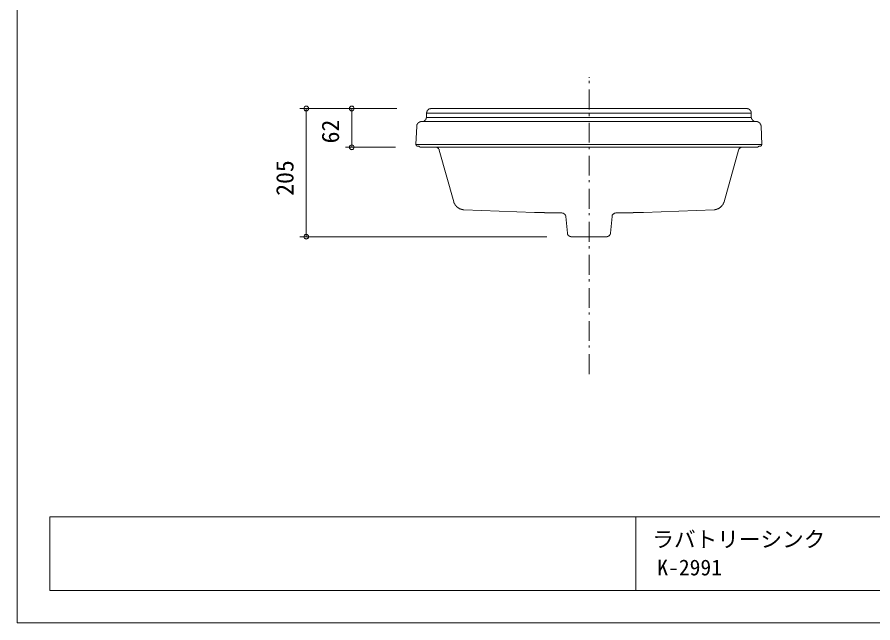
# Model space of a CAD drawing. Units: millimetres, scale not verified. Extents: x -3766 to 3099, y -947 to 991.
# Drawn here: x -1392 to -21, y -947 to 22 of the extents above; entities that cross this region are included whole.
import ezdxf
from ezdxf.enums import TextEntityAlignment as Align

# ---------------------------------------------------------------- set-up
doc = ezdxf.new("R2010")
doc.units = ezdxf.units.MM
doc.header["$LTSCALE"] = 10
for name, color, linetype, lineweight in [('0-1_レイヤー_1', 7, 'Continuous', 18), ('0-7', 7, 'Continuous', 5), ('F-0', 7, 'Continuous', 5)]:
    doc.layers.add(name, color=color, linetype=linetype, lineweight=lineweight)
doc.styles.add('ＭＳ ゴシック', font='')
doc.styles.get('ＭＳ ゴシック').set_extended_font_data('MS Gothic')

msp = doc.modelspace()

# ---------------------------------------------------------------- linework, layer by layer
at = {"layer": '0-1_レイヤー_1'}
for p, q in [((-475.35, -75.1), (-475.35, -74.26)), ((-475.35, -83.57), (-475.35, -80.18)), ((-475.35, -125.9), (-475.35, -94.15)), ((-735.7, -138.6), (-735.7, -131.41)), ((-728.08, -124.21), (-223.05, -124.21)), ((-475.35, -136.48), (-475.35, -133.1)), ((-215.43, -131.41), (-215.43, -138.6)), ((-206.96, -145.38), (-743.75, -145.38)), ((-743.32, -145.38), (-743.75, -145.38)), ((-475.35, -178.82), (-475.35, -147.07)), ((-207.81, -145.38), (-206.96, -145.38)), ((-751.37, -152.57), (-752.64, -181.78)), ((-198.49, -181.78), (-199.76, -152.57)), ((-749.67, -184.75), (-748.83, -184.75)), ((-745.02, -186.44), (-205.69, -186.44)), ((-720.46, -186.44), (-230.67, -186.44)), ((-715.38, -191.1), (-692.1, -273.64)), ((-475.35, -189.4), (-475.35, -186.01)), ((-235.75, -191.1), (-259.03, -273.64)), ((-204.42, -181.78), (-204.84, -181.78)), ((-201.46, -184.75), (-202.3, -184.75)), ((-475.35, -231.73), (-475.35, -199.98)), ((-475.35, -242.32), (-475.35, -238.93)), ((-475.35, -284.65), (-475.35, -252.9)), ((-510.07, -324.02), (-512.61, -297.35)), ((-475.35, -295.23), (-475.35, -291.85)), ((-441.06, -324.02), (-438.52, -297.35)), ((-475.35, -337.57), (-475.35, -305.82)), ((-446.99, -329.53), (-503.72, -329.53)), ((-475.35, -348.15), (-475.35, -344.76)), ((-475.35, -390.48), (-475.35, -358.73)), ((-475.35, -401.07), (-475.35, -397.68)), ((-475.35, -443.4), (-475.35, -411.65)), ((-475.35, -453.98), (-475.35, -450.6)), ((-475.35, -496.32), (-475.35, -464.57)), ((-475.35, -506.9), (-475.35, -503.51)), ((-475.35, -549.23), (-475.35, -517.48))]:
    msp.add_line(p, q, dxfattribs=at)
at = {"layer": '0-1_レイヤー_1', "color": 5}
for p, q in [((-803.01, -124.21), (-938.48, -124.21)), ((-928.32, -124.21), (-928.32, -329.53)), ((-783.12, -124.21), (-865.24, -124.21)), ((-855.08, -124.21), (-855.08, -186.44)), ((-785.23, -186.44), (-865.24, -186.44)), ((-543.09, -329.53), (-938.48, -329.53))]:
    msp.add_line(p, q, dxfattribs=at)
at = {"layer": '0-1_レイヤー_1'}
for points in [[(-728.08, -124.21), (-728.51, -124.21), (-728.93, -124.21), (-729.35, -124.21), (-729.35, -124.63), (-729.78, -124.63), (-730.2, -124.63), (-730.62, -124.63), (-730.62, -125.06), (-731.05, -125.06), (-731.47, -125.06), (-731.89, -125.06), (-731.89, -125.48), (-732.32, -125.48), (-732.32, -125.9), (-732.74, -125.9), (-732.74, -126.32), (-733.16, -126.32), (-733.59, -126.32), (-733.59, -126.75), (-733.59, -127.17), (-734.01, -127.17), (-734.01, -127.6), (-734.43, -127.6), (-734.43, -128.02), (-734.86, -128.44), (-734.86, -128.87), (-734.86, -129.29), (-735.28, -129.29), (-735.28, -129.71), (-735.28, -130.13), (-735.28, -130.56), (-735.28, -130.98), (-735.7, -130.98), (-735.7, -131.41)], [(-215.22, -131.62), (-215.64, -131.62), (-216.06, -131.62), (-217.75, -131.62), (-221.56, -131.62), (-727.03, -131.62), (-727.45, -131.62), (-727.87, -131.62), (-728.29, -131.62), (-728.72, -131.62), (-729.14, -131.62), (-729.56, -131.62), (-729.99, -131.62), (-730.41, -131.62), (-730.83, -131.62), (-731.26, -131.62), (-731.68, -131.62), (-732.11, -131.62), (-732.53, -131.62), (-732.95, -131.62), (-733.37, -131.62), (-733.8, -131.62), (-734.22, -131.62), (-734.64, -131.62), (-735.07, -131.62), (-735.49, -131.62)], [(-215.43, -131.41), (-215.43, -130.98), (-215.43, -130.56), (-215.85, -130.56), (-215.85, -130.13), (-215.85, -129.71), (-215.85, -129.29), (-216.27, -129.29), (-216.27, -128.87), (-216.27, -128.44), (-216.27, -128.02), (-216.7, -128.02), (-216.7, -127.6), (-217.12, -127.6), (-217.12, -127.17), (-217.54, -126.75), (-217.54, -126.32), (-217.97, -126.32), (-218.39, -125.9), (-218.81, -125.9), (-218.81, -125.48), (-219.24, -125.48), (-219.24, -125.06), (-219.66, -125.06), (-220.08, -125.06), (-220.51, -124.63), (-220.93, -124.63), (-221.35, -124.63), (-221.78, -124.63), (-221.78, -124.21), (-222.2, -124.21), (-222.62, -124.21), (-223.05, -124.21)], [(-743.75, -145.38), (-744.17, -145.38), (-744.59, -145.38), (-745.02, -145.38), (-745.44, -145.38), (-745.44, -145.8), (-745.86, -145.8), (-746.29, -145.8), (-746.71, -145.8), (-746.71, -146.22), (-747.13, -146.22), (-747.56, -146.22), (-747.56, -146.64), (-747.98, -146.64), (-748.4, -146.64), (-748.4, -147.07), (-748.83, -147.07), (-748.83, -147.49), (-749.25, -147.49), (-749.25, -147.92), (-749.67, -147.92), (-749.67, -148.34), (-750.1, -148.34), (-750.1, -148.76), (-750.1, -149.19), (-750.52, -149.19), (-750.52, -149.61), (-750.52, -150.03), (-750.94, -150.03), (-750.94, -150.45), (-750.94, -150.88), (-750.94, -151.3), (-751.37, -151.3), (-751.37, -151.73), (-751.37, -152.15), (-751.37, -152.57)], [(-743.32, -145.38), (-742.9, -145.38), (-742.48, -145.38), (-742.05, -145.38), (-741.63, -145.38), (-741.21, -145.38), (-741.21, -144.95), (-740.78, -144.95), (-740.36, -144.95), (-739.94, -144.95), (-739.94, -144.53), (-739.51, -144.53), (-739.09, -144.53), (-739.09, -144.1), (-738.67, -144.1), (-738.67, -143.68), (-738.24, -143.68), (-738.24, -143.26), (-737.82, -143.26), (-737.82, -142.84), (-737.4, -142.84), (-737.4, -142.41), (-736.97, -142.41), (-736.97, -141.99), (-736.97, -141.57), (-736.55, -141.57), (-736.55, -141.14), (-736.55, -140.72), (-736.13, -140.72), (-736.13, -140.29), (-736.13, -139.87), (-736.13, -139.45), (-735.7, -139.45), (-735.7, -139.03), (-735.7, -138.6)], [(-735.49, -138.81), (-735.07, -138.81), (-734.64, -138.81), (-733.8, -138.81), (-732.11, -138.81), (-731.68, -138.81), (-731.26, -138.81), (-730.83, -138.81), (-730.41, -138.81), (-729.99, -138.81), (-729.56, -138.81), (-729.14, -138.81), (-728.72, -138.81), (-728.29, -138.81), (-727.87, -138.81), (-727.45, -138.81), (-223.26, -138.81), (-222.83, -138.81), (-222.41, -138.81), (-221.99, -138.81), (-221.56, -138.81), (-221.14, -138.81), (-220.72, -138.81), (-220.29, -138.81), (-219.87, -138.81), (-219.45, -138.81), (-219.03, -138.81), (-218.6, -138.81), (-218.18, -138.81), (-216.48, -138.81), (-216.06, -138.81), (-215.64, -138.81), (-215.22, -138.81)], [(-207.81, -145.38), (-208.23, -145.38), (-208.65, -145.38), (-209.08, -145.38), (-209.5, -145.38), (-209.92, -145.38), (-209.92, -144.95), (-210.35, -144.95), (-210.77, -144.95), (-211.19, -144.95), (-211.19, -144.53), (-211.62, -144.53), (-212.04, -144.1), (-212.46, -144.1), (-212.46, -143.68), (-212.89, -143.68), (-212.89, -143.26), (-213.31, -143.26), (-213.31, -142.84), (-213.73, -142.84), (-213.73, -142.41), (-214.16, -142.41), (-214.16, -141.99), (-214.16, -141.57), (-214.58, -141.57), (-214.58, -141.14), (-214.58, -140.72), (-215, -140.72), (-215, -140.29), (-215, -139.87), (-215, -139.45), (-215, -139.03), (-215.43, -139.03), (-215.43, -138.6)], [(-199.76, -152.57), (-199.76, -152.15), (-199.76, -151.73), (-199.76, -151.3), (-200.19, -151.3), (-200.19, -150.88), (-200.19, -150.45), (-200.19, -150.03), (-200.61, -150.03), (-200.61, -149.61), (-200.61, -149.19), (-201.03, -149.19), (-201.03, -148.76), (-201.03, -148.34), (-201.46, -148.34), (-201.46, -147.92), (-201.88, -147.92), (-201.88, -147.49), (-202.3, -147.49), (-202.3, -147.07), (-202.73, -147.07), (-202.73, -146.64), (-203.15, -146.64), (-203.57, -146.64), (-203.57, -146.22), (-204, -146.22), (-204.42, -146.22), (-204.42, -145.8), (-204.84, -145.8), (-205.27, -145.8), (-205.69, -145.8), (-205.69, -145.38), (-206.11, -145.38), (-206.54, -145.38), (-206.96, -145.38)], [(-752.64, -181.78), (-752.21, -181.78), (-750.1, -181.78), (-206.96, -181.78), (-204.84, -181.78)], [(-752.64, -181.78), (-752.64, -182.2), (-752.64, -182.63), (-752.21, -182.63), (-752.21, -183.05), (-752.21, -183.48), (-751.79, -183.48), (-751.79, -183.9), (-751.37, -183.9), (-751.37, -184.32), (-750.94, -184.32), (-750.94, -184.75), (-750.52, -184.75), (-750.1, -184.75), (-749.67, -184.75)], [(-746.29, -186.01), (-746.29, -185.59), (-746.71, -185.59), (-747.13, -185.17), (-747.56, -185.17), (-747.98, -184.75), (-748.4, -184.75), (-748.83, -184.75)], [(-746.29, -186.01), (-745.86, -186.01), (-745.86, -186.44), (-745.44, -186.44), (-745.02, -186.44)], [(-720.46, -186.44), (-719.62, -186.44), (-718.77, -186.86), (-717.92, -187.29), (-717.08, -187.71), (-716.65, -188.56), (-715.81, -189.4), (-715.38, -190.25), (-714.96, -191.1)], [(-235.75, -191.1), (-235.75, -190.25), (-235.32, -189.4), (-234.48, -188.56), (-234.05, -187.71), (-233.21, -187.29), (-232.36, -186.86), (-231.51, -186.44), (-230.67, -186.44)], [(-205.69, -186.44), (-205.27, -186.44), (-204.84, -186.01)], [(-202.3, -184.75), (-202.73, -184.75), (-203.15, -184.75), (-203.15, -185.17), (-203.57, -185.17), (-204, -185.17), (-204.42, -185.59), (-204.84, -185.59), (-204.84, -186.01)], [(-198.49, -181.78), (-198.92, -181.78), (-204.42, -181.78)], [(-201.46, -184.75), (-201.03, -184.75), (-200.61, -184.75), (-200.19, -184.75), (-200.19, -184.32), (-199.76, -184.32), (-199.76, -183.9), (-199.34, -183.9), (-199.34, -183.48), (-198.92, -183.48), (-198.92, -183.05), (-198.92, -182.63), (-198.49, -182.63), (-198.49, -182.2), (-198.49, -181.78)], [(-692.1, -273.64), (-692.1, -274.07), (-691.68, -274.07), (-691.68, -274.49), (-691.68, -274.92), (-691.68, -275.34), (-691.25, -275.34), (-691.25, -275.76), (-691.25, -276.19), (-690.83, -276.19), (-690.83, -276.61), (-690.83, -277.03), (-690.41, -277.03), (-690.41, -277.45), (-690.41, -277.88), (-689.98, -277.88), (-689.98, -278.3), (-689.56, -278.3), (-689.56, -278.73), (-689.56, -279.15), (-689.14, -279.15), (-689.14, -279.57), (-688.71, -279.57), (-688.71, -280), (-688.29, -280), (-688.29, -280.42), (-687.87, -280.42), (-687.87, -280.84), (-687.44, -281.26), (-687.02, -281.69), (-686.6, -281.69), (-686.6, -282.11), (-686.17, -282.11), (-686.17, -282.54), (-685.75, -282.54), (-685.75, -282.96), (-685.33, -282.96), (-684.9, -283.38), (-684.48, -283.38), (-684.48, -283.81)], [(-259.03, -273.64), (-259.03, -274.07), (-259.45, -274.07), (-259.45, -274.49), (-259.45, -274.92), (-259.45, -275.34), (-259.88, -275.34), (-259.88, -275.76), (-259.88, -276.19), (-260.3, -276.19), (-260.3, -276.61), (-260.3, -277.03), (-260.72, -277.03), (-260.72, -277.45), (-260.72, -277.88), (-261.15, -277.88), (-261.15, -278.3), (-261.57, -278.73), (-261.57, -279.15), (-261.99, -279.15), (-261.99, -279.57), (-262.42, -279.57), (-262.42, -280), (-262.84, -280.42), (-263.26, -280.84), (-263.69, -281.26), (-264.11, -281.69), (-264.53, -282.11), (-264.96, -282.11), (-264.96, -282.54), (-265.38, -282.54), (-265.38, -282.96), (-265.8, -282.96), (-265.8, -283.38), (-266.23, -283.38), (-266.65, -283.38), (-266.65, -283.81), (-267.07, -283.81), (-267.5, -284.23), (-267.92, -284.23)], [(-684.48, -283.81), (-684.06, -283.81), (-683.63, -284.23), (-683.21, -284.23), (-682.79, -284.65), (-682.36, -284.65), (-681.94, -284.65), (-681.94, -285.07), (-681.52, -285.07), (-681.09, -285.07), (-681.09, -285.5), (-680.67, -285.5), (-680.25, -285.5), (-679.82, -285.5), (-679.4, -285.92), (-678.98, -285.92), (-678.55, -285.92), (-678.13, -285.92), (-677.71, -285.92), (-677.71, -286.35), (-677.28, -286.35), (-676.86, -286.35)], [(-676.86, -286.35), (-676.01, -286.35), (-562.98, -290.58), (-561.71, -291), (-561.29, -291), (-560.87, -291), (-560.44, -291), (-560.02, -291), (-559.6, -291), (-559.17, -291), (-558.75, -291), (-558.33, -291), (-557.9, -291), (-557.48, -291), (-557.06, -291), (-556.63, -291), (-556.21, -291), (-555.79, -291), (-555.36, -291), (-554.94, -291), (-554.52, -291), (-554.09, -291), (-553.67, -291), (-553.25, -291), (-552.82, -291), (-552.4, -291), (-551.98, -291), (-551.55, -291), (-551.13, -291), (-550.71, -291), (-550.28, -291), (-549.86, -291), (-549.44, -291), (-549.01, -291), (-548.59, -291), (-548.17, -291), (-547.74, -291), (-547.32, -291), (-546.9, -291), (-546.47, -291)], [(-274.27, -286.35), (-275.12, -286.35), (-388.15, -290.58), (-388.99, -291), (-389.42, -291), (-389.84, -291), (-390.26, -291), (-390.69, -291), (-391.11, -291), (-391.53, -291), (-391.96, -291), (-392.38, -291), (-392.8, -291), (-393.23, -291), (-393.65, -291), (-394.07, -291), (-394.5, -291), (-394.92, -291), (-395.34, -291), (-396.19, -291), (-396.61, -291), (-397.04, -291), (-397.46, -291), (-397.88, -291), (-398.31, -291), (-398.73, -291), (-399.15, -291), (-399.58, -291), (-400, -291), (-400.42, -291), (-400.85, -291), (-401.27, -291), (-401.69, -291), (-402.12, -291), (-402.54, -291), (-402.96, -291), (-403.39, -291), (-403.81, -291), (-404.23, -291), (-404.66, -291)], [(-267.92, -284.23), (-268.34, -284.65), (-268.77, -284.65), (-269.19, -285.07), (-269.61, -285.07), (-270.04, -285.07), (-270.04, -285.5), (-270.46, -285.5), (-270.88, -285.5), (-271.31, -285.5), (-271.31, -285.92), (-271.73, -285.92), (-272.15, -285.92), (-272.58, -285.92), (-273, -285.92), (-273.42, -285.92), (-273.42, -286.35), (-273.85, -286.35), (-274.27, -286.35)], [(-546.47, -291), (-546.47, -291.42), (-546.05, -291.42), (-545.63, -291.42), (-545.2, -291.42), (-544.78, -291.42), (-544.36, -291.42), (-543.93, -291.42), (-543.51, -291.42), (-543.09, -291.42), (-542.66, -291.42), (-542.24, -291.42), (-541.82, -291.42), (-541.39, -291.42), (-540.97, -291.42), (-540.55, -291.42), (-540.12, -291.42), (-539.7, -291.42), (-539.28, -291.42), (-538.85, -291.42), (-538.43, -291.42), (-538.01, -291.42), (-537.58, -291.42), (-537.16, -291.42), (-536.74, -291.42), (-536.31, -291.42), (-535.89, -291.42), (-535.47, -291.42), (-535.04, -291.42), (-533.77, -291.42), (-533.35, -291.42), (-532.5, -291.42), (-532.08, -291.42), (-531.23, -291.42), (-530.81, -291.42), (-529.96, -291.42), (-529.54, -291.42), (-529.12, -291.42), (-528.69, -291.42), (-528.27, -291.42)], [(-528.27, -291.42), (-527.85, -291.42), (-527.42, -291.42), (-527, -291.42), (-526.58, -291.42), (-526.15, -291.42), (-525.73, -291.42), (-525.31, -291.42), (-524.88, -291.42), (-524.46, -291.42), (-524.04, -291.42), (-523.61, -291.42), (-523.19, -291.42), (-522.77, -291.42), (-522.34, -291.42), (-521.92, -291.42), (-521.5, -291.42), (-521.07, -291.42), (-520.65, -291.42), (-520.23, -291.42), (-519.8, -291.42), (-519.38, -291.42), (-518.96, -291.42)], [(-518.96, -291.42), (-517.69, -291.85), (-516.42, -291.85), (-515.57, -292.7), (-514.72, -293.12), (-513.88, -293.97), (-513.03, -295.23), (-512.61, -296.08), (-512.61, -297.35)], [(-438.52, -297.35), (-438.52, -296.08), (-438.1, -295.23), (-437.25, -293.97), (-436.41, -293.12), (-435.56, -292.7), (-434.71, -291.85), (-433.44, -291.85), (-432.17, -291.42)], [(-422.86, -291.42), (-423.28, -291.42), (-423.71, -291.42), (-424.13, -291.42), (-424.55, -291.42), (-424.98, -291.42), (-425.4, -291.42), (-425.82, -291.42), (-426.25, -291.42), (-426.67, -291.42), (-427.09, -291.42), (-427.52, -291.42), (-427.94, -291.42), (-428.36, -291.42), (-428.79, -291.42), (-429.21, -291.42), (-429.63, -291.42), (-430.06, -291.42), (-430.48, -291.42), (-430.9, -291.42), (-431.33, -291.42), (-431.75, -291.42), (-432.17, -291.42)], [(-404.66, -291), (-404.66, -291.42), (-405.08, -291.42), (-405.5, -291.42), (-405.93, -291.42), (-406.35, -291.42), (-406.77, -291.42), (-407.2, -291.42), (-407.62, -291.42), (-408.04, -291.42), (-408.47, -291.42), (-408.89, -291.42), (-409.31, -291.42), (-409.74, -291.42), (-410.16, -291.42), (-410.58, -291.42), (-411.01, -291.42), (-411.43, -291.42), (-411.85, -291.42), (-412.28, -291.42), (-412.7, -291.42), (-413.12, -291.42), (-413.55, -291.42), (-413.97, -291.42), (-414.39, -291.42), (-414.82, -291.42), (-415.24, -291.42), (-415.66, -291.42), (-416.09, -291.42), (-416.93, -291.42), (-417.36, -291.42), (-418.2, -291.42), (-419.05, -291.42), (-419.47, -291.42), (-420.32, -291.42), (-420.74, -291.42), (-421.59, -291.42), (-422.01, -291.42), (-422.44, -291.42), (-422.86, -291.42)], [(-510.07, -324.02), (-510.07, -324.45), (-510.07, -324.87), (-510.07, -325.29), (-509.64, -325.29), (-509.64, -325.72), (-509.64, -326.14), (-509.22, -326.14), (-509.22, -326.56), (-508.8, -326.98), (-508.8, -327.41), (-508.37, -327.41), (-508.37, -327.83), (-507.95, -327.83), (-507.53, -328.26), (-507.1, -328.26), (-507.1, -328.68), (-506.68, -328.68), (-506.26, -328.68), (-506.26, -329.1), (-505.83, -329.1), (-505.41, -329.1), (-504.99, -329.1), (-504.56, -329.1), (-504.56, -329.53), (-504.14, -329.53), (-503.72, -329.53)], [(-441.06, -324.02), (-441.06, -324.45), (-441.06, -324.87), (-441.06, -325.29), (-441.49, -325.29), (-441.49, -325.72), (-441.49, -326.14), (-441.91, -326.14), (-441.91, -326.56), (-441.91, -326.98), (-442.33, -326.98), (-442.33, -327.41), (-442.76, -327.41), (-442.76, -327.83), (-443.18, -327.83), (-443.18, -328.26), (-443.6, -328.26), (-444.03, -328.26), (-444.03, -328.68), (-444.45, -328.68), (-444.87, -328.68), (-444.87, -329.1), (-445.3, -329.1), (-445.72, -329.1), (-446.14, -329.1), (-446.57, -329.1), (-446.57, -329.53), (-446.99, -329.53)]]:
    msp.add_lwpolyline(points, dxfattribs=at)
at = {"layer": '0-1_レイヤー_1', "color": 5}
msp.add_circle((-928.32, -124.21), 3.81, dxfattribs=at)
for centre, major_axis, ratio in [((-855.29, -124.21), (0, 3.81), 0.944394), ((-855.29, -186.44), (0, 3.81), 0.944394), ((-928.32, -329.31), (3.81, 0), 0.944156)]:
    msp.add_ellipse(centre, major_axis=major_axis, ratio=ratio, dxfattribs=at)
at = {"layer": '0-7'}
for p, q in [((-803.21, -124.46), (-938.46, -124.46)), ((-928.46, -124.46), (-928.46, -329.46)), ((-783.21, -124.46), (-865.46, -124.46)), ((-855.46, -124.46), (-855.46, -186.46)), ((-785.46, -186.46), (-865.46, -186.46)), ((-543.46, -329.46), (-938.46, -329.46))]:
    msp.add_line(p, q, dxfattribs=at)
for centre in [(-928.46, -124.46), (-855.46, -124.46), (-855.46, -186.46), (-928.46, -329.46)]:
    msp.add_circle(centre, 3.75, dxfattribs=at)
at = {"layer": 'F-0'}
for p, q in [((-1339.08, -777.82), (1297.56, -777.82)), ((-1339.08, -777.82), (-1339.08, -895.37)), ((-400.44, -777.82), (-400.44, -895.37)), ((-1339.08, -895.37), (1297.56, -895.37))]:
    msp.add_line(p, q, dxfattribs=at)
msp.add_lwpolyline([(-1391.5, 991.14), (1350.16, 991.14), (1350.16, -947.41), (-1391.5, -947.41)], close=True, dxfattribs=at)

# ---------------------------------------------------------------- texts
at = {"layer": '0-7', "style": 'ＭＳ ゴシック'}
for s, p in [('62', (-867.38, -180.16)), ('205', (-940.38, -264))]:
    msp.add_text(s, height=27.86, rotation=90, dxfattribs=at).set_placement(p, align=Align.BOTTOM_LEFT)
at = {"layer": 'F-0', "style": 'ＭＳ ゴシック'}
for s, p in [('ラバトリーシンク', (-373.85, -833.98)), ('K-2991', (-366.01, -879.08))]:
    msp.add_text(s, height=25.38, dxfattribs=at).set_placement(p, align=Align.BOTTOM_LEFT)

doc.saveas('drawing.dxf')
